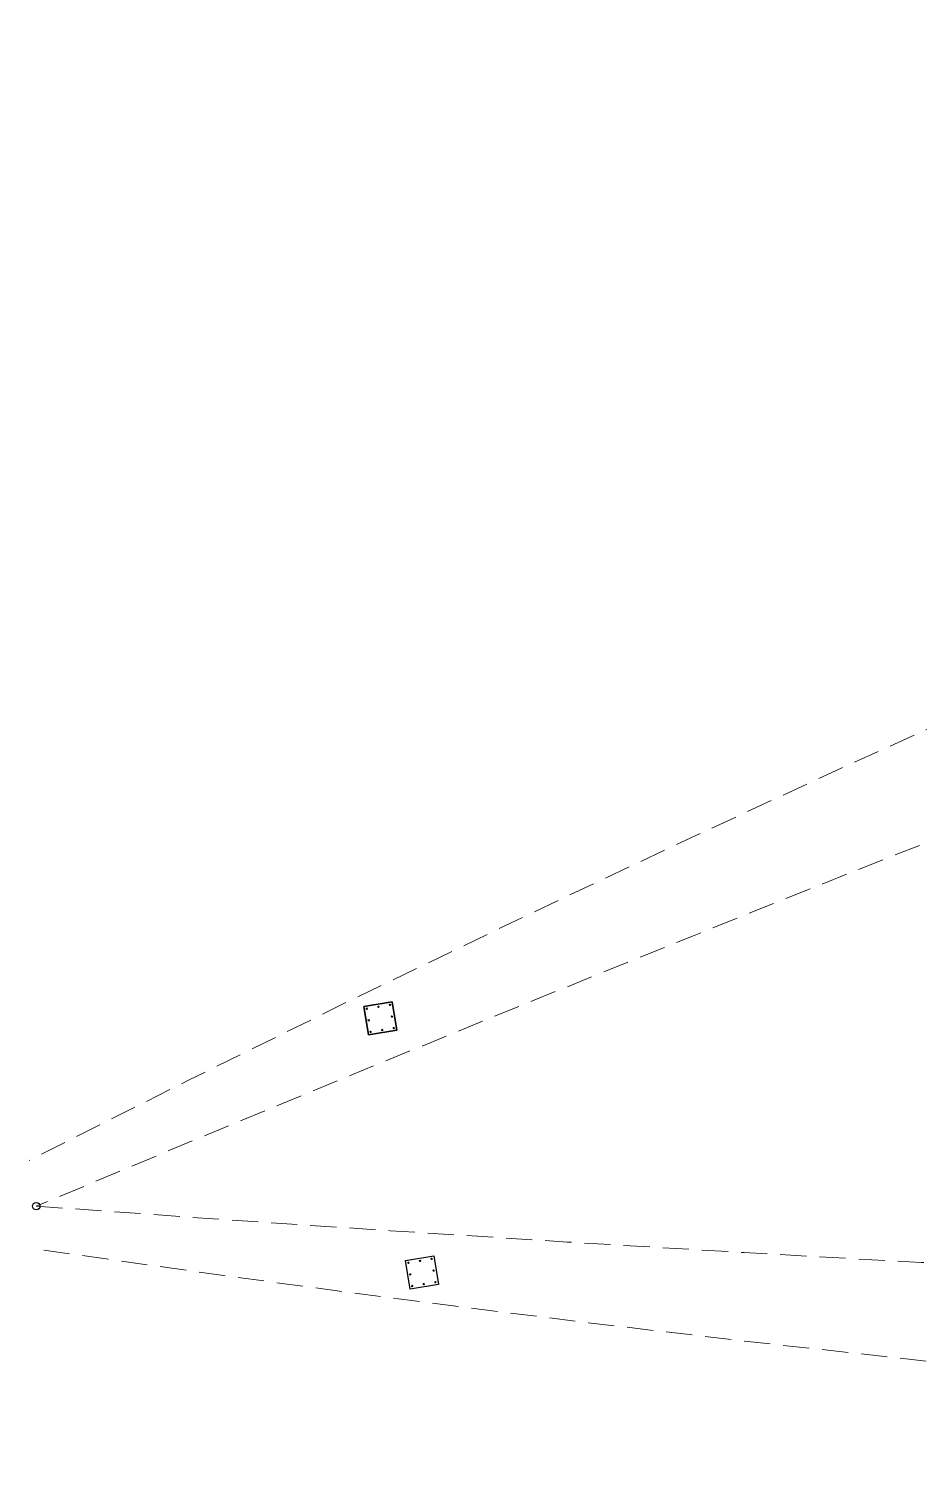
# Model space of a CAD drawing. Header units: metres. Extents: x 2 to 659295185, y -28 to 1124222152.
# Drawn here: x 655367.17 to 655384.17, y 1126398.09 to 1126425.85 of the extents above; entities that cross this region are included whole.
import ezdxf

# ---------------------------------------------------------------- set-up
doc = ezdxf.new("R2010")
doc.units = ezdxf.units.M
doc.header["$MEASUREMENT"] = 0
doc.linetypes.add('CCSM_XREF ESTRUCTURA15$0$DASHED', pattern=[0.75, 0.5, -0.25])
doc.layers.get('0').update_dxf_attribs({"linetype": 'CONTINUOUS'})
doc.layers.add('CCSM_XREF ESTRUCTURA15$0$PROYECCION DE TECHO', color=212, linetype='CONTINUOUS')
doc.layers.add('CCSM_XREF ESTRUCTURA15$0$PS_PLATE', color=161, linetype='CONTINUOUS')

msp = doc.modelspace()

# ---------------------------------------------------------------- linework, layer by layer
at = {"linetype": 'Continuous'}
msp.add_circle((655367.3041191376, 1126403.361247116), 0.07104427956878301, dxfattribs=at)
msp.add_circle((655367.3041191376, 1126403.361247116), 0.07104427956878301, dxfattribs=at)
at = {"layer": 'CCSM_XREF ESTRUCTURA15$0$PROYECCION DE TECHO', "color": 8, "linetype": 'CCSM_XREF ESTRUCTURA15$0$DASHED', "lineweight": 5}
for points in [[(655417.9059840286, 1126422.845156339, 0.01522911280020703), (655367.3041191376, 1126403.361247116)], [(655367.3041191592, 1126403.361247114, 0.01522910981498414), (655421.4782157072, 1126401.050931094, 0.01522910981498414)]]:
    msp.add_lwpolyline(points, format="xyb", dxfattribs=at)
for centre, start, end in [((655561.2239731281, 1126022.059352459, -4.52498893316927), 109.599592753512, 116.9202706241737), ((655429.3450289808, 1126826.651156426, -4.52498893316927), 261.6966441532346, 269.0163229343977)]:
    msp.add_arc(centre, 428.6208362419416, start, end, dxfattribs=at)
at = {"layer": 'CCSM_XREF ESTRUCTURA15$0$PS_PLATE', "color": 8, "linetype": 'Continuous', "extrusion": (0.1617495246564317, -0.986831845490111, 0)}
for points, elevation in [([(828939.3274136025, -1.499988936519935), (828939.8774136667, -1.499988936519935)], -1005568.10868072), ([(828939.8774136667, -1.524988936490133), (828939.3274136025, -1.524988936490133)], -1005568.10868072), ([(828939.3274136025, -1.499988936519935), (828939.8774136667, -1.499988936519935)], -1005568.10868072), ([(828939.8774136667, -1.524988936490133), (828939.3274136025, -1.524988936490133)], -1005568.10868072), ([(828939.877413667, -1.499988936519935), (828939.3274136027, -1.499988936519935)], -1005567.558680758), ([(828939.3274136025, -1.524988936490133), (828939.877413667, -1.524988936490133)], -1005567.558680758), ([(828939.877413667, -1.499988936519935), (828939.3274136027, -1.499988936519935)], -1005567.558680758), ([(828939.3274136025, -1.524988936490133), (828939.877413667, -1.524988936490133)], -1005567.558680758), ([(828939.3274136023, -1.499988936519935), (828939.8774136668, -1.499988936519935)], -1005563.190555586), ([(828939.3274136023, -1.524988936490133), (828939.8774136668, -1.524988936490133)], -1005563.190555586), ([(828939.3274136023, -1.499988936519935), (828939.8774136668, -1.499988936519935)], -1005563.190555586), ([(828939.3274136023, -1.524988936490133), (828939.8774136668, -1.524988936490133)], -1005563.190555586), ([(828939.8774136668, -1.499988936519935), (828939.3274136024, -1.499988936519935)], -1005562.640555624), ([(828939.8774136668, -1.524988936490133), (828939.3274136024, -1.524988936490133)], -1005562.640555624), ([(828939.8774136668, -1.499988936519935), (828939.3274136024, -1.499988936519935)], -1005562.640555624), ([(828939.8774136668, -1.524988936490133), (828939.3274136024, -1.524988936490133)], -1005562.640555624)]:
    msp.add_lwpolyline(points, dxfattribs=dict(at, elevation=elevation))
at = {"layer": 'CCSM_XREF ESTRUCTURA15$0$PS_PLATE', "color": 8, "linetype": 'Continuous', "extrusion": (-0.986831845490111, -0.1617495246564317, 0)}
for points, elevation in [([(-1005568.108680721, -1.499988936519935), (-1005567.558680758, -1.499988936519935)], -828939.8774136668), ([(-1005568.108680721, -1.524988936490133), (-1005568.108680721, -1.499988936519935)], -828939.8774136669), ([(-1005567.558680758, -1.524988936490133), (-1005568.10868072, -1.524988936490133)], -828939.877413667), ([(-1005568.108680721, -1.499988936519935), (-1005567.558680758, -1.499988936519935)], -828939.8774136668), ([(-1005568.108680721, -1.524988936490133), (-1005568.108680721, -1.499988936519935)], -828939.8774136669), ([(-1005567.558680758, -1.524988936490133), (-1005568.10868072, -1.524988936490133)], -828939.877413667), ([(-1005568.10868072, -1.524988936490133), (-1005568.10868072, -1.499988936519935)], -828939.3274136024), ([(-1005567.558680758, -1.499988936519935), (-1005568.10868072, -1.499988936519935)], -828939.3274136025), ([(-1005568.10868072, -1.524988936490133), (-1005567.558680758, -1.524988936490133)], -828939.3274136025), ([(-1005568.10868072, -1.524988936490133), (-1005568.10868072, -1.499988936519935)], -828939.3274136024), ([(-1005567.558680758, -1.499988936519935), (-1005568.10868072, -1.499988936519935)], -828939.3274136025), ([(-1005568.10868072, -1.524988936490133), (-1005567.558680758, -1.524988936490133)], -828939.3274136025), ([(-1005568.058680723, -1.524988936490133), (-1005568.058680723, -1.499988936519935)], -828939.363913607), ([(-1005568.072180723, -1.524988936490133), (-1005568.072180723, -1.499988936519935)], -828939.3774136084), ([(-1005568.045180724, -1.524988936490133), (-1005568.045180724, -1.499988936519935)], -828939.3774136084), ([(-1005568.058680723, -1.524988936490133), (-1005568.058680723, -1.499988936519935)], -828939.3909136096), ([(-1005568.058680723, -1.524988936490133), (-1005568.058680723, -1.499988936519935)], -828939.5889136331), ([(-1005568.072180723, -1.524988936490133), (-1005568.072180723, -1.499988936519935)], -828939.6024136348), ([(-1005568.045180724, -1.524988936490133), (-1005568.045180724, -1.499988936519935)], -828939.6024136348), ([(-1005568.058680723, -1.524988936490133), (-1005568.058680723, -1.499988936519935)], -828939.6159136363), ([(-1005568.058680723, -1.524988936490133), (-1005568.058680723, -1.499988936519935)], -828939.8139136594), ([(-1005568.072180723, -1.524988936490133), (-1005568.072180723, -1.499988936519935)], -828939.8274136612), ([(-1005568.045180724, -1.524988936490133), (-1005568.045180724, -1.499988936519935)], -828939.8274136609), ([(-1005568.058680723, -1.524988936490133), (-1005568.058680723, -1.499988936519935)], -828939.8409136627), ([(-1005567.847180738, -1.524988936490133), (-1005567.847180738, -1.499988936519935)], -828939.8274136612), ([(-1005567.833680739, -1.524988936490133), (-1005567.833680739, -1.499988936519935)], -828939.8409136627), ([(-1005567.833680739, -1.524988936490133), (-1005567.833680739, -1.499988936519935)], -828939.3639136069), ([(-1005567.847180738, -1.524988936490133), (-1005567.847180738, -1.499988936519935)], -828939.3774136084), ([(-1005567.82018074, -1.524988936490133), (-1005567.82018074, -1.499988936519935)], -828939.3774136084), ([(-1005567.833680739, -1.524988936490133), (-1005567.833680739, -1.499988936519935)], -828939.3909136099), ([(-1005567.608680755, -1.524988936490133), (-1005567.608680755, -1.499988936519935)], -828939.5889136333), ([(-1005567.622180754, -1.524988936490133), (-1005567.622180754, -1.499988936519935)], -828939.6024136347), ([(-1005567.595180756, -1.524988936490133), (-1005567.595180756, -1.499988936519935)], -828939.6024136345), ([(-1005567.608680755, -1.524988936490133), (-1005567.608680755, -1.499988936519935)], -828939.6159136364), ([(-1005567.833680739, -1.524988936490133), (-1005567.833680739, -1.499988936519935)], -828939.8139136594), ([(-1005567.82018074, -1.524988936490133), (-1005567.82018074, -1.499988936519935)], -828939.827413661), ([(-1005567.608680755, -1.524988936490133), (-1005567.608680755, -1.499988936519935)], -828939.8139136599), ([(-1005567.622180754, -1.524988936490133), (-1005567.622180754, -1.499988936519935)], -828939.8274136612), ([(-1005567.595180756, -1.524988936490133), (-1005567.595180756, -1.499988936519935)], -828939.8274136608), ([(-1005567.608680755, -1.524988936490133), (-1005567.608680755, -1.499988936519935)], -828939.8409136629), ([(-1005567.558680758, -1.524988936490133), (-1005567.558680758, -1.499988936519935)], -828939.8774136669), ([(-1005567.558680758, -1.524988936490133), (-1005567.558680758, -1.499988936519935)], -828939.8774136669), ([(-1005567.558680758, -1.524988936490133), (-1005567.558680758, -1.499988936519935)], -828939.3274136027), ([(-1005567.558680758, -1.524988936490133), (-1005567.558680758, -1.499988936519935)], -828939.3274136027), ([(-1005567.608680755, -1.524988936490133), (-1005567.608680755, -1.499988936519935)], -828939.3639136071), ([(-1005567.622180754, -1.524988936490133), (-1005567.622180754, -1.499988936519935)], -828939.3774136083), ([(-1005567.595180756, -1.524988936490133), (-1005567.595180756, -1.499988936519935)], -828939.3774136084), ([(-1005567.608680755, -1.524988936490133), (-1005567.608680755, -1.499988936519935)], -828939.3909136099), ([(-1005563.190555586, -1.524988936490133), (-1005563.190555586, -1.499988936519935)], -828939.3274136025), ([(-1005562.640555623, -1.499988936519935), (-1005563.190555586, -1.499988936519935)], -828939.3274136025), ([(-1005562.640555623, -1.524988936490133), (-1005563.190555586, -1.524988936490133)], -828939.3274136025), ([(-1005563.190555586, -1.524988936490133), (-1005563.190555586, -1.499988936519935)], -828939.3274136025), ([(-1005562.640555623, -1.499988936519935), (-1005563.190555586, -1.499988936519935)], -828939.3274136025), ([(-1005562.640555623, -1.524988936490133), (-1005563.190555586, -1.524988936490133)], -828939.3274136025), ([(-1005563.140555589, -1.524988936490133), (-1005563.140555589, -1.499988936519935)], -828939.3639136069), ([(-1005563.154055589, -1.524988936490133), (-1005563.154055589, -1.499988936519935)], -828939.3774136084), ([(-1005563.140555589, -1.524988936490133), (-1005563.140555589, -1.499988936519935)], -828939.3909136098), ([(-1005563.140555589, -1.524988936490133), (-1005563.140555589, -1.499988936519935)], -828939.5889136331), ([(-1005563.154055589, -1.524988936490133), (-1005563.154055589, -1.499988936519935)], -828939.6024136348), ([(-1005563.12705559, -1.524988936490133), (-1005563.12705559, -1.499988936519935)], -828939.6024136348), ([(-1005563.140555589, -1.524988936490133), (-1005563.140555589, -1.499988936519935)], -828939.6159136363), ([(-1005563.140555589, -1.524988936490133), (-1005563.140555589, -1.499988936519935)], -828939.8139136595), ([(-1005563.154055589, -1.524988936490133), (-1005563.154055589, -1.499988936519935)], -828939.8274136612), ([(-1005563.12705559, -1.524988936490133), (-1005563.12705559, -1.499988936519935)], -828939.8274136609), ([(-1005563.140555589, -1.524988936490133), (-1005563.140555589, -1.499988936519935)], -828939.8409136628), ([(-1005563.190555586, -1.499988936519935), (-1005562.640555624, -1.499988936519935)], -828939.877413667), ([(-1005563.190555586, -1.524988936490133), (-1005563.190555586, -1.499988936519935)], -828939.877413667), ([(-1005563.190555586, -1.524988936490133), (-1005562.640555624, -1.524988936490133)], -828939.877413667), ([(-1005563.190555586, -1.499988936519935), (-1005562.640555624, -1.499988936519935)], -828939.877413667), ([(-1005563.190555586, -1.524988936490133), (-1005563.190555586, -1.499988936519935)], -828939.877413667), ([(-1005563.190555586, -1.524988936490133), (-1005562.640555624, -1.524988936490133)], -828939.877413667), ([(-1005563.12705559, -1.524988936490133), (-1005563.12705559, -1.499988936519935)], -828939.3774136085), ([(-1005562.915555605, -1.524988936490133), (-1005562.915555605, -1.499988936519935)], -828939.363913607), ([(-1005562.929055604, -1.524988936490133), (-1005562.929055604, -1.499988936519935)], -828939.3774136081), ([(-1005562.902055606, -1.524988936490133), (-1005562.902055606, -1.499988936519935)], -828939.3774136081), ([(-1005562.915555605, -1.524988936490133), (-1005562.915555605, -1.499988936519935)], -828939.39091361), ([(-1005562.915555605, -1.524988936490133), (-1005562.915555605, -1.499988936519935)], -828939.8139136597), ([(-1005562.929055604, -1.524988936490133), (-1005562.929055604, -1.499988936519935)], -828939.8274136609), ([(-1005562.902055606, -1.524988936490133), (-1005562.902055606, -1.499988936519935)], -828939.8274136609), ([(-1005562.915555605, -1.524988936490133), (-1005562.915555605, -1.499988936519935)], -828939.840913663), ([(-1005562.640555623, -1.524988936490133), (-1005562.640555623, -1.499988936519935)], -828939.3274136025), ([(-1005562.640555623, -1.524988936490133), (-1005562.640555623, -1.499988936519935)], -828939.3274136025), ([(-1005562.69055562, -1.524988936490133), (-1005562.69055562, -1.499988936519935)], -828939.363913607), ([(-1005562.70405562, -1.524988936490133), (-1005562.70405562, -1.499988936519935)], -828939.3774136084), ([(-1005562.677055621, -1.524988936490133), (-1005562.677055621, -1.499988936519935)], -828939.3774136084), ([(-1005562.69055562, -1.524988936490133), (-1005562.69055562, -1.499988936519935)], -828939.3909136099), ([(-1005562.69055562, -1.524988936490133), (-1005562.69055562, -1.499988936519935)], -828939.5889136335), ([(-1005562.70405562, -1.524988936490133), (-1005562.70405562, -1.499988936519935)], -828939.6024136348), ([(-1005562.677055621, -1.524988936490133), (-1005562.677055621, -1.499988936519935)], -828939.6024136345), ([(-1005562.69055562, -1.524988936490133), (-1005562.69055562, -1.499988936519935)], -828939.6159136366), ([(-1005562.69055562, -1.524988936490133), (-1005562.69055562, -1.499988936519935)], -828939.8139136597), ([(-1005562.70405562, -1.524988936490133), (-1005562.70405562, -1.499988936519935)], -828939.8274136609), ([(-1005562.677055621, -1.524988936490133), (-1005562.677055621, -1.499988936519935)], -828939.8274136609), ([(-1005562.69055562, -1.524988936490133), (-1005562.69055562, -1.499988936519935)], -828939.8409136629), ([(-1005562.640555624, -1.524988936490133), (-1005562.640555624, -1.499988936519935)], -828939.877413667), ([(-1005562.640555624, -1.524988936490133), (-1005562.640555624, -1.499988936519935)], -828939.877413667)]:
    msp.add_lwpolyline(points, dxfattribs=dict(at, elevation=elevation))
at = {"layer": 'CCSM_XREF ESTRUCTURA15$0$PS_PLATE', "color": 8, "linetype": 'Continuous', "lineweight": 5, "extrusion": (0, 0, -1)}
for centre, radius in [((-655373.6201111968, 1126407.133379456, 1.499988936519935), 0.01350000158292283), ((-655373.6201111968, 1126407.133379456, 1.524988936490133), 0.01350000158280641), ((-655373.842148388, 1126407.169773104, 1.499988936519935), 0.01350000158292283), ((-655373.842148388, 1126407.169773104, 1.524988936490133), 0.01350000158292283), ((-655374.0641855793, 1126407.206166751, 1.499988936519935), 0.01350000158292283), ((-655374.0641855793, 1126407.206166751, 1.524988936490133), 0.01350000158280641), ((-655374.1005792199, 1126406.984129601, 1.499988936519935), 0.01350000158292283), ((-655374.1005792199, 1126406.984129601, 1.524988936490133), 0.01350000158269), ((-655373.6565048373, 1126406.911342306, 1.499988936519935), 0.01350000158292283), ((-655373.6565048373, 1126406.911342306, 1.524988936490133), 0.01350000158257358), ((-655373.9149356692, 1126406.725698804, 1.499988936519935), 0.01350000158292283), ((-655373.9149356692, 1126406.725698804, 1.524988936490133), 0.01350000158303924), ((-655374.1369728604, 1126406.762092451, 1.499988936519935), 0.01350000158292283), ((-655374.1369728604, 1126406.762092451, 1.524988936490133), 0.01350000158303924), ((-655373.6928984779, 1126406.689305156, 1.499988936519935), 0.01350000158292283), ((-655373.6928984779, 1126406.689305156, 1.524988936490133), 0.01350000158292283), ((-655374.4156155995, 1126402.280016954, 1.499988936519935), 0.01350000158292283), ((-655374.4156155995, 1126402.280016954, 1.524988936490133), 0.01350000158292283), ((-655374.6376527908, 1126402.316410601, 1.499988936519935), 0.01350000158292283), ((-655374.6376527908, 1126402.316410601, 1.524988936490133), 0.01350000158292283), ((-655374.859689982, 1126402.352804248, 1.499988936519935), 0.01350000158292283), ((-655374.859689982, 1126402.352804248, 1.524988936490133), 0.01350000158269), ((-655374.45200924, 1126402.057979804, 1.499988936519935), 0.01350000158292283), ((-655374.45200924, 1126402.057979804, 1.524988936490133), 0.01350000158257358), ((-655374.8960836226, 1126402.130767098, 1.499988936519935), 0.01350000158292283), ((-655374.8960836226, 1126402.130767098, 1.524988936490133), 0.01350000158303924), ((-655374.4884028806, 1126401.835942654, 1.499988936519935), 0.01350000158292283), ((-655374.4884028806, 1126401.835942654, 1.524988936490133), 0.01350000158280641), ((-655374.7104400719, 1126401.872336301, 1.499988936519935), 0.01350000158292283), ((-655374.7104400719, 1126401.872336301, 1.524988936490133), 0.01350000158303924), ((-655374.9324772632, 1126401.908729948, 1.499988936519935), 0.01350000158292283), ((-655374.9324772632, 1126401.908729948, 1.524988936490133), 0.01350000158303924)]:
    msp.add_circle(centre, radius, dxfattribs=at)
at = {"layer": 'CCSM_XREF ESTRUCTURA15$0$PS_PLATE', "color": 8, "linetype": 'Continuous', "lineweight": 5}
for centre, radius in [((655373.6201111968, 1126407.133379456, -1.524988936490133), 0.01350000158292283), ((655373.6201111968, 1126407.133379456, -1.499988936519935), 0.01350000158280641), ((655373.842148388, 1126407.169773104, -1.524988936490133), 0.01350000158292283), ((655373.842148388, 1126407.169773104, -1.499988936519935), 0.01350000158292283), ((655374.0641855793, 1126407.206166751, -1.524988936490133), 0.01350000158292283), ((655374.0641855793, 1126407.206166751, -1.499988936519935), 0.01350000158280641), ((655374.1005792199, 1126406.984129601, -1.524988936490133), 0.01350000158292283), ((655374.1005792199, 1126406.984129601, -1.499988936519935), 0.01350000158303924), ((655373.6565048373, 1126406.911342306, -1.524988936490133), 0.01350000158292283), ((655373.6565048373, 1126406.911342306, -1.499988936519935), 0.01350000158292283), ((655373.9149356692, 1126406.725698804, -1.524988936490133), 0.01350000158292283), ((655373.9149356692, 1126406.725698804, -1.499988936519935), 0.01350000158292283), ((655374.1369728604, 1126406.762092451, -1.524988936490133), 0.01350000158292283), ((655374.1369728604, 1126406.762092451, -1.499988936519935), 0.01350000158303924), ((655373.6928984779, 1126406.689305156, -1.524988936490133), 0.01350000158292283), ((655373.6928984779, 1126406.689305156, -1.499988936519935), 0.01350000158292283), ((655374.4156155995, 1126402.280016954, -1.524988936490133), 0.01350000158292283), ((655374.4156155995, 1126402.280016954, -1.499988936519935), 0.01350000158292283), ((655374.6376527908, 1126402.316410601, -1.524988936490133), 0.01350000158292283), ((655374.6376527908, 1126402.316410601, -1.499988936519935), 0.01350000158292283), ((655374.859689982, 1126402.352804248, -1.524988936490133), 0.01350000158292283), ((655374.859689982, 1126402.352804248, -1.499988936519935), 0.01350000158280641), ((655374.45200924, 1126402.057979804, -1.524988936490133), 0.01350000158292283), ((655374.45200924, 1126402.057979804, -1.499988936519935), 0.01350000158280641), ((655374.8960836226, 1126402.130767098, -1.524988936490133), 0.01350000158292283), ((655374.8960836226, 1126402.130767098, -1.499988936519935), 0.01350000158280641), ((655374.4884028806, 1126401.835942654, -1.524988936490133), 0.01350000158292283), ((655374.4884028806, 1126401.835942654, -1.499988936519935), 0.01350000158280641), ((655374.7104400719, 1126401.872336301, -1.524988936490133), 0.01350000158292283), ((655374.7104400719, 1126401.872336301, -1.499988936519935), 0.01350000158292283), ((655374.9324772632, 1126401.908729948, -1.524988936490133), 0.01350000158292283), ((655374.9324772632, 1126401.908729948, -1.499988936519935), 0.01350000158280641)]:
    msp.add_circle(centre, radius, dxfattribs=at)

doc.saveas('drawing.dxf')
